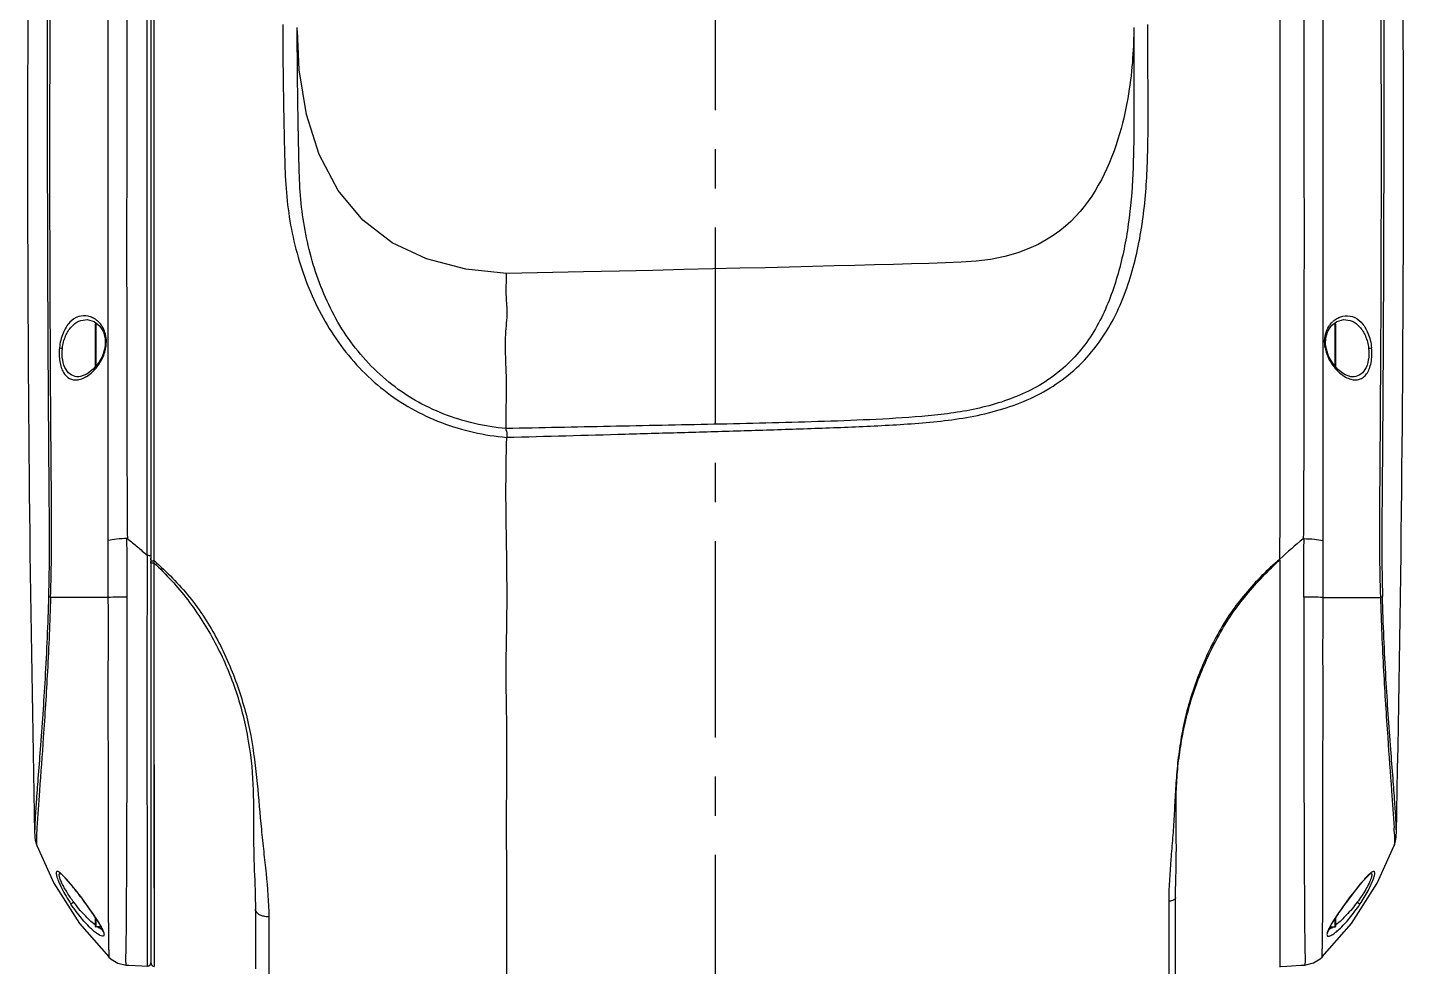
# Model space of a CAD drawing. Header units: millimetres. Extents: x 5828 to 6704, y 123 to 421.
# Drawn here: x 6361.44 to 6374.6, y 256.64 to 265.62 of the extents above; entities that cross this region are included whole.
import ezdxf

# ---------------------------------------------------------------- set-up
doc = ezdxf.new("R2010")
doc.units = ezdxf.units.MM
doc.linetypes.add('CENTER', pattern=[0.6, 0.375, -0.075, 0.075, -0.075])
doc.layers.add('中心线', color=7, linetype='Continuous')
doc.layers.add('外形图', color=7, linetype='Continuous')

msp = doc.modelspace()

# ---------------------------------------------------------------- linework, layer by layer
at = {"layer": '中心线', "linetype": 'CENTER', "ltscale": 5}
msp.add_line((6368.0234, 228.8349), (6368.0234, 277.6395), dxfattribs=at)
at = {"layer": '外形图'}
for p, q in [((6362.588, 260.5765), (6362.5888, 273.3007)), ((6362.6233, 273.2686), (6362.6233, 260.5845)), ((6362.6555, 260.5252), (6362.6555, 273.3031)), ((6364.0234, 265.592), (6364.0234, 265.624)), ((6372.0248, 264.6684), (6372.0247, 264.6491)), ((6366.0241, 263.2699), (6366.0241, 263.2699)), ((6362.015, 262.8299), (6362.0153, 262.8299)), ((6362.0153, 262.8299), (6362.0817, 262.8124)), ((6362.0817, 262.8124), (6362.1362, 262.7683)), ((6373.915, 262.7733), (6373.9666, 262.8132)), ((6373.9666, 262.8132), (6374.0315, 262.8299)), ((6374.0314, 262.8299), (6374.0317, 262.8299)), ((6362.09, 262.784), (6362.09, 262.3762)), ((6362.0967, 262.7906), (6362.0967, 262.3843)), ((6362.1086, 262.7906), (6362.0967, 262.7906)), ((6373.9374, 262.7906), (6373.95, 262.7906)), ((6373.95, 262.3786), (6373.95, 262.7906)), ((6373.9567, 262.3763), (6373.9567, 262.784)), ((6373.8345, 262.5197), (6373.8345, 262.563)), ((6373.8345, 262.5197), (6373.8345, 262.563)), ((6362.1252, 262.4187), (6362.0725, 262.355)), ((6362.6233, 260.5845), (6362.6233, 260.5714)), ((6362.6234, 260.577), (6362.6234, 256.6767)), ((6362.6233, 260.5341), (6362.6233, 260.5501)), ((6362.6233, 260.5017), (6362.6233, 260.5181)), ((6362.6526, 260.5048), (6362.6536, 260.5116)), ((6362.6526, 260.5048), (6362.6554, 256.6434)), ((6362.6536, 260.5116), (6362.6555, 260.5252)), ((6362.2132, 260.1737), (6361.6641, 260.1738)), ((6373.8336, 260.1737), (6374.3827, 260.1737)), ((6373.4234, 256.6365), (6373.4234, 259.848)), ((6361.5118, 257.9337), (6361.512, 257.9194)), ((6361.512, 257.9194), (6361.512, 257.9193)), ((6361.5319, 257.8001), (6361.5319, 257.7999)), ((6374.5147, 257.8001), (6374.5146, 257.8)), ((6374.5348, 257.9195), (6374.5348, 257.92)), ((6374.5348, 257.9193), (6374.5348, 257.9199)), ((6361.7574, 257.5344), (6361.7575, 257.5344)), ((6374.2892, 257.5344), (6374.2893, 257.5344)), ((6372.3579, 257.2696), (6372.3581, 253.5196)), ((6362.0042, 257.2377), (6362.0051, 257.2383)), ((6362.0684, 257.1465), (6362.1037, 257.093)), ((6363.6234, 257.1907), (6363.6234, 257.0139)), ((6373.9712, 257.1382), (6373.9688, 257.1347)), ((6374.0426, 257.2377), (6374.0416, 257.2383)), ((6362.09, 257.1138), (6362.09, 257.0306)), ((6362.0967, 257.1037), (6362.0967, 257.024)), ((6362.1442, 257.024), (6362.0967, 257.024)), ((6362.1037, 257.093), (6362.1311, 257.0482)), ((6362.6234, 257.0929), (6362.6233, 256.6781)), ((6363.752, 257.1176), (6363.7519, 253.5235)), ((6373.8961, 257.0121), (6373.9156, 257.0481)), ((6373.9026, 257.024), (6373.95, 257.024)), ((6373.9156, 257.0481), (6373.9429, 257.0929)), ((6373.95, 257.024), (6373.95, 257.1037)), ((6373.9567, 257.0306), (6373.9567, 257.1138))]:
    msp.add_line(p, q, dxfattribs=at)
for points in [[(6362.588, 260.5765), (6362.5889, 261.7471), (6362.5888, 262.7708), (6362.5889, 263.6505), (6362.5888, 267.8663)], [(6366.0241, 263.2698), (6365.6369, 263.3129), (6365.2599, 263.4105), (6364.9313, 263.5649), (6364.649, 263.7816), (6364.4138, 264.0651), (6364.2323, 264.4084), (6364.1102, 264.7922), (6364.0419, 265.22), (6364.0248, 265.5921)], [(6372.0234, 265.6152), (6372.0233, 265.6), (6372.0232, 265.5891), (6372.0231, 265.5728), (6372.0227, 265.5491), (6372.0221, 265.5189), (6372.0211, 265.4843), (6372.0197, 265.4474), (6372.0179, 265.4094), (6372.0157, 265.3701), (6372.013, 265.3299), (6372.0099, 265.2889), (6372.0062, 265.2472), (6372.0021, 265.2051), (6371.9975, 265.1627), (6371.9923, 265.12), (6371.9866, 265.077), (6371.9803, 265.0335), (6371.9734, 264.9895), (6371.9658, 264.9448), (6371.9575, 264.8995), (6371.9484, 264.8533), (6371.9384, 264.8063), (6371.9274, 264.7583), (6371.9154, 264.7094), (6371.9024, 264.6595), (6371.8879, 264.6082), (6371.8719, 264.5552), (6371.8543, 264.5007), (6371.8349, 264.4452), (6371.8138, 264.3891), (6371.7911, 264.3328), (6371.7667, 264.2769), (6371.7408, 264.2218), (6371.7135, 264.1677), (6371.6846, 264.1148), (6371.6539, 264.0628), (6371.6214, 264.0118), (6371.5869, 263.9617), (6371.5499, 263.9125), (6371.5103, 263.864), (6371.4675, 263.8164), (6371.4211, 263.7696), (6371.3706, 263.7237), (6371.3152, 263.6789), (6371.2539, 263.6349), (6371.1853, 263.5919), (6371.1078, 263.55), (6371.0186, 263.5091), (6370.9134, 263.4698), (6370.7903, 263.4342), (6370.6549, 263.4064), (6370.5158, 263.3883), (6370.3728, 263.3782), (6370.2215, 263.3725), (6370.0633, 263.368), (6369.8979, 263.3633), (6369.7251, 263.3587), (6369.5444, 263.3539), (6369.3555, 263.3489), (6369.1576, 263.3436), (6368.9498, 263.3381), (6368.7313, 263.3325), (6368.5007, 263.3267), (6368.2569, 263.3208), (6367.9977, 263.3147), (6367.7215, 263.3082), (6367.4256, 263.3014), (6367.1066, 263.2941), (6366.761, 263.2864), (6366.0241, 263.2699)], [(6362.1362, 262.7683), (6362.1695, 262.714), (6362.1864, 262.6525), (6362.1878, 262.5886), (6362.1844, 262.563)], [(6373.8623, 262.563), (6373.8588, 262.5907), (6373.8609, 262.6559), (6373.8794, 262.7188), (6373.915, 262.7733)], [(6362.1844, 262.563), (6362.1812, 262.5469), (6362.1598, 262.4818), (6362.1252, 262.4187)], [(6373.9755, 262.3539), (6373.9231, 262.4164), (6373.8875, 262.4807), (6373.8657, 262.5461), (6373.8623, 262.563)], [(6362.0725, 262.355), (6362.0098, 262.3071), (6361.9495, 262.2847), (6361.935, 262.2833)], [(6374.1119, 262.2833), (6374.0995, 262.2844), (6374.0388, 262.306), (6373.9755, 262.3539)], [(6362.6526, 260.5048), (6362.6526, 260.1806), (6362.6524, 259.8697), (6362.6522, 259.5676), (6362.6521, 259.2697), (6362.6521, 258.9729), (6362.6521, 258.6836), (6362.6523, 258.4092), (6362.6524, 258.1485), (6362.6527, 257.8998), (6362.653, 257.672), (6362.6533, 257.4752), (6362.6537, 257.3063), (6362.6543, 257.0206)], [(6361.512, 257.9193), (6361.5124, 257.9052), (6361.514, 257.8809), (6361.518, 257.8508), (6361.5289, 257.8085), (6361.5319, 257.7999)], [(6361.5321, 257.8001), (6361.6949, 257.4401), (6361.942, 257.0533), (6362.2199, 256.7343)], [(6373.8268, 256.7343), (6374.1049, 257.0535), (6374.3519, 257.4402), (6374.5147, 257.8001)], [(6374.5148, 257.7999), (6374.5279, 257.8466), (6374.5324, 257.8771), (6374.5342, 257.9011), (6374.5348, 257.9194)], [(6361.7561, 257.5345), (6361.7553, 257.534), (6361.7672, 257.5253), (6361.7862, 257.508), (6361.814, 257.4788), (6361.8527, 257.434), (6361.9005, 257.375), (6361.9591, 257.2987), (6362.0042, 257.2377)], [(6374.0426, 257.2377), (6374.0874, 257.2984), (6374.1459, 257.3745), (6374.1936, 257.4335), (6374.2321, 257.4781), (6374.261, 257.5085), (6374.2805, 257.5261), (6374.2849, 257.5296)], [(6374.2849, 257.5296), (6374.2919, 257.5342), (6374.2913, 257.5346), (6374.2893, 257.5344)], [(6362.0042, 257.2377), (6362.025, 257.2088), (6362.0684, 257.1465)], [(6373.9429, 257.0929), (6373.9782, 257.1464), (6374.0217, 257.2088), (6374.0426, 257.2377)], [(6362.1311, 257.0482), (6362.1506, 257.0122), (6362.1621, 256.9859), (6362.1644, 256.979)], [(6362.6234, 257.0929), (6362.6233, 256.8246), (6362.6233, 256.678)], [(6362.6543, 257.0206), (6362.6545, 256.8963), (6362.6547, 256.7915), (6362.6549, 256.7142), (6362.6551, 256.6656), (6362.6554, 256.6445), (6362.6554, 256.6434)], [(6363.752, 257.1176), (6363.7519, 256.456), (6363.7519, 255.8244)], [(6373.8805, 256.9701), (6373.8806, 256.9712), (6373.8846, 256.9857), (6373.8961, 257.0121)], [(6362.2196, 256.7341), (6362.2441, 256.7126), (6362.309, 256.6754), (6362.3873, 256.6572)], [(6362.3873, 256.6572), (6362.413, 256.6553), (6362.5362, 256.6483), (6362.5887, 256.646)], [(6362.5887, 256.646), (6362.6049, 256.6495), (6362.6184, 256.6617), (6362.6233, 256.678)], [(6362.6234, 256.6767), (6362.6282, 256.6593), (6362.6414, 256.6471), (6362.6554, 256.6434)], [(6373.4234, 256.6446), (6373.4873, 256.6472), (6373.6226, 256.6546), (6373.6594, 256.6572)], [(6373.6596, 256.6572), (6373.6687, 256.6581), (6373.7414, 256.6769), (6373.8057, 256.715), (6373.8271, 256.7341)]]:
    msp.add_lwpolyline(points, dxfattribs=at)
for centre, radius, start, end in [((6067.2441, 264.3977), 307.359, 358.792221, 1.239895), ((6668.7974, 264.3978), 307.3537, 178.929289, 181.207808), ((6361.9662, 262.6482), 0.2244, 46.52108, 49.23651), ((6374.0807, 262.6482), 0.2244, 130.66934, 133.6287), ((6362.0967, 262.784), 0.00667, 90, 180), ((6373.95, 262.784), 0.00667, 0, 90), ((6363.0409, 275.07), 12.5763, 264.10427, 264.23471), ((6853.4116, 261.9061), 491.1999, 179.92337, 180.138609), ((6373.0059, 275.07), 12.5763, 275.76529, 275.89573), ((6361.7854, 262.6289), 0.4089, 313.18496, 315.19664), ((6361.7754, 262.6387), 0.4229, 315.2017, 318.24921), ((6374.2759, 262.6426), 0.429, 221.87942, 222.67544), ((6374.2702, 262.6373), 0.4212, 222.67241, 224.25141), ((6450.8781, 260.4597), 88.6653, 179.833199, 180.184823), ((6292.6791, 260.4585), 81.1549, 359.798906, 0.183071), ((6366.7679, 260.5301), 4.1446, 179.94433, 180.16487), ((6360.7596, 260.3455), 12.6638, 359.53296, 0.45066), ((6362.6616, 221.3229), 38.8534, 90.38922, 90.6613), ((6373.3852, 221.3263), 38.85, 89.33868, 89.61079), ((6366.1006, 257.7227), 4.5741, 176.89922, 177.67406), ((6369.8077, 257.7144), 4.7127, 2.36055, 3.12113), ((6373.8783, 257.9324), 0.6566, 358.90863, 0.11192), ((6358.8592, 254.9485), 3.891, 34.85762, 36.0491), ((6359.5405, 255.4242), 3.0601, 34.09223, 34.84052), ((6359.8197, 255.6138), 2.7225, 33.95783, 34.08119), ((6360.0742, 255.7847), 2.416, 33.40728, 33.96623), ((6375.7154, 255.9534), 2.1085, 145.92993, 146.56934), ((6376.368, 255.5089), 2.8982, 144.97106, 145.79369), ((6362.0967, 257.0306), 0.00667, 180, 270), ((6362.3678, 257.377), 0.4357, 234.28354, 236.60365), ((6361.1477, 256.4698), 1.1424, 30.63473, 31.12836), ((6361.2611, 256.537), 1.0106, 30.0828, 30.6357), ((6374.8049, 256.5262), 1.0327, 149.3941, 149.93686), ((6374.9168, 256.4601), 1.1627, 148.99431, 149.39663), ((6373.6782, 257.378), 0.437, 303.44576, 305.71576), ((6373.95, 257.0306), 0.00667, 270, 0), ((6362.5588, 257.5429), 0.7387, 227.45689, 228.07799), ((6362.5306, 257.5115), 0.6965, 228.07938, 228.55014), ((6362.2322, 257.1516), 0.1726, 243.1347, 244.4273), ((6373.814, 257.1526), 0.1736, 295.57336, 296.98431), ((6373.5125, 257.5156), 0.7019, 311.45436, 312.09815), ((6373.4835, 257.5478), 0.7452, 312.09635, 312.56529)]:
    msp.add_arc(centre, radius, start, end, dxfattribs=at)
for points, knots in [([(6362.2154, 273.2227), (6362.215, 273.2223), (6362.2156, 273.22), (6362.2149, 273.2158), (6362.2151, 273.2083), (6362.2148, 273.1981), (6362.2147, 273.185), (6362.2144, 273.1617), (6362.2142, 273.1256), (6362.2139, 273.0737), (6362.2137, 273.0106), (6362.2136, 272.9366), (6362.2134, 272.852), (6362.2132, 272.7569), (6362.2126, 272.6105), (6362.2119, 272.4043), (6362.2116, 272.1312), (6362.2114, 271.8266), (6362.2112, 271.4946), (6362.2109, 271.1394), (6362.211, 270.7665), (6362.2114, 270.3825), (6362.2119, 269.9937), (6362.2111, 269.6037), (6362.2098, 269.2138), (6362.2107, 268.8238), (6362.2125, 268.4336), (6362.2126, 267.913), (6362.212, 267.2619), (6362.2114, 266.4802), (6362.212, 265.698), (6362.2127, 264.9152), (6362.2122, 263.8701), (6362.2121, 263.086), (6362.2122, 262.5631)], [0, 0, 0, 0, 0.000147, 0.0005658, 0.0012561, 0.0022173, 0.0034491, 0.0049507, 0.0087584, 0.0136284, 0.0195483, 0.0264999, 0.0344544, 0.0433818, 0.0532505, 0.075669, 0.1014079, 0.1301149, 0.1613964, 0.1948446, 0.2300705, 0.266344, 0.3029225, 0.3394999, 0.3760785, 0.4126683, 0.449267, 0.4858905, 0.5591757, 0.6325099, 0.7058902, 0.7793224, 0.8528165, 1, 1, 1, 1]), ([(6362.4017, 260.7334), (6362.3988, 261.0359), (6362.3975, 261.6406), (6362.3972, 262.3964), (6362.3951, 263.0006), (6362.3948, 263.6043), (6362.3953, 264.3585), (6362.3962, 265.263), (6362.3962, 266.1667), (6362.3971, 267.0698), (6362.3992, 267.9721), (6362.3987, 268.8737), (6362.3991, 269.6246), (6362.4007, 270.2249), (6362.4031, 270.6708), (6362.4043, 271.1048), (6362.4032, 271.5169), (6362.402, 271.8989), (6362.4003, 272.2443), (6362.3986, 272.5066), (6362.3974, 272.6938), (6362.3964, 272.8157), (6362.3953, 272.9246), (6362.394, 273.0199), (6362.3927, 273.1013), (6362.3917, 273.1603), (6362.3908, 273.2002), (6362.3903, 273.2246), (6362.3897, 273.2453), (6362.3893, 273.2623), (6362.3886, 273.2752), (6362.3885, 273.2853), (6362.3874, 273.2896), (6362.3878, 273.2935), (6362.3871, 273.2935)], [0, 0, 0, 0, 0.0722533, 0.1444416, 0.1805137, 0.2165705, 0.2886395, 0.3606494, 0.4326012, 0.5044964, 0.5763354, 0.6481244, 0.7198346, 0.755694, 0.7914954, 0.8263389, 0.8593404, 0.8899259, 0.9175878, 0.9418498, 0.9525696, 0.96229, 0.9709701, 0.9785737, 0.9850672, 0.9904188, 0.9926586, 0.9946042, 0.9962528, 0.9976016, 0.9986497, 0.9993978, 0.9998468, 1, 1, 1, 1]), ([(6373.6596, 273.2935), (6373.659, 273.2935), (6373.6594, 273.2896), (6373.6582, 273.2853), (6373.6582, 273.2752), (6373.6575, 273.2623), (6373.657, 273.2453), (6373.6565, 273.2246), (6373.6559, 273.2002), (6373.6551, 273.1603), (6373.654, 273.1013), (6373.6527, 273.0199), (6373.6515, 272.9245), (6373.6503, 272.8157), (6373.6494, 272.6938), (6373.6481, 272.5066), (6373.6464, 272.2443), (6373.6447, 271.8989), (6373.6436, 271.5169), (6373.6429, 271.105), (6373.6425, 270.7463), (6373.6449, 270.4506), (6373.6457, 270.1508), (6373.6456, 269.7754), (6373.6488, 269.325), (6373.6487, 268.8744), (6373.6473, 268.4236), (6373.648, 267.8223), (6373.6496, 267.0701), (6373.6505, 266.1671), (6373.6506, 265.2633), (6373.6512, 264.3587), (6373.6524, 263.4535), (6373.65, 262.5474), (6373.6492, 261.6407), (6373.6478, 261.0359), (6373.6451, 260.7334)], [0, 0, 0, 0, 0.0001533, 0.0006025, 0.0013508, 0.0023993, 0.0037484, 0.0053968, 0.007342, 0.0095815, 0.0149329, 0.0214269, 0.0290311, 0.0377115, 0.0474312, 0.0581504, 0.0824114, 0.1100763, 0.1406582, 0.1736422, 0.2084773, 0.2263273, 0.2442524, 0.2801058, 0.3159694, 0.3518427, 0.3877293, 0.4236309, 0.4954744, 0.5673736, 0.6393295, 0.7113436, 0.7834168, 0.8555504, 0.9277424, 1, 1, 1, 1]), ([(6373.8345, 262.563), (6373.8347, 263.086), (6373.8344, 263.8701), (6373.8341, 264.915), (6373.8347, 265.6978), (6373.8353, 266.48), (6373.8348, 267.2616), (6373.8337, 268.0428), (6373.8361, 268.8232), (6373.8363, 269.6034), (6373.8355, 270.2523), (6373.8358, 270.7663), (6373.8357, 271.1391), (6373.8355, 271.4943), (6373.8353, 271.8265), (6373.8352, 272.1312), (6373.8349, 272.4043), (6373.8341, 272.6105), (6373.8336, 272.757), (6373.8333, 272.852), (6373.8332, 272.9367), (6373.833, 273.0107), (6373.8328, 273.0737), (6373.8326, 273.1256), (6373.8323, 273.1617), (6373.8321, 273.185), (6373.832, 273.1981), (6373.8316, 273.2083), (6373.8319, 273.2158), (6373.8311, 273.22), (6373.8317, 273.2223), (6373.8313, 273.2227)], [0, 0, 0, 0, 0.1471768, 0.2206658, 0.2940943, 0.3674708, 0.4408013, 0.5140817, 0.5873042, 0.6604515, 0.7336525, 0.7699215, 0.805106, 0.8385894, 0.8698796, 0.8985896, 0.9243377, 0.9467572, 0.9566244, 0.9655502, 0.9735034, 0.9804538, 0.9863728, 0.9912423, 0.9950497, 0.9965511, 0.9977828, 0.9987439, 0.9994342, 0.999853, 1, 1, 1, 1]), ([(6361.6641, 260.1738), (6361.6735, 260.4649), (6361.6758, 260.9001), (6361.6695, 261.4787), (6361.6651, 262.0534), (6361.6617, 262.7715), (6361.6574, 263.9191), (6361.6582, 265.0653), (6361.6614, 266.2101), (6361.6647, 267.0669), (6361.6687, 267.9226), (6361.6737, 268.6348), (6361.6778, 269.2039), (6361.6814, 269.6303), (6361.6856, 270.0563), (6361.6912, 270.4772), (6361.6916, 270.8827), (6361.6825, 271.2595), (6361.6682, 271.5954), (6361.652, 271.8456), (6361.6379, 272.0185), (6361.6279, 272.1257), (6361.6181, 272.2165), (6361.61, 272.2817), (6361.6038, 272.3251), (6361.5996, 272.3511), (6361.5958, 272.3727), (6361.5923, 272.3895), (6361.5891, 272.4025), (6361.5864, 272.4095), (6361.5838, 272.4157), (6361.5812, 272.4141), (6361.5808, 272.4133)], [0, 0, 0, 0, 0.0713457, 0.1065305, 0.1417058, 0.212107, 0.2823977, 0.4227533, 0.4928067, 0.5627492, 0.6325957, 0.70236, 0.7371761, 0.7719746, 0.8067846, 0.8415071, 0.8750576, 0.9060873, 0.9337978, 0.9574003, 0.9674674, 0.9762804, 0.9837613, 0.9898492, 0.9923598, 0.9945093, 0.9962943, 0.9977128, 0.9987638, 0.9994495, 0.9997885, 1, 1, 1, 1]), ([(6374.4659, 272.4133), (6374.4655, 272.4141), (6374.4629, 272.4157), (6374.4603, 272.4095), (6374.4577, 272.4025), (6374.4545, 272.3895), (6374.451, 272.3727), (6374.4471, 272.3511), (6374.443, 272.3251), (6374.4367, 272.2817), (6374.4286, 272.2165), (6374.4189, 272.1256), (6374.4089, 272.0184), (6374.3947, 271.8455), (6374.3786, 271.5954), (6374.3641, 271.2596), (6374.3555, 270.8831), (6374.3552, 270.4777), (6374.3613, 270.057), (6374.3653, 269.631), (6374.3687, 269.2047), (6374.3731, 268.6354), (6374.3781, 267.9231), (6374.382, 267.0674), (6374.3854, 266.2105), (6374.3886, 265.0656), (6374.389, 263.9193), (6374.3855, 262.7718), (6374.3808, 262.0536), (6374.3775, 261.4786), (6374.3734, 261.0461), (6374.3719, 260.6111), (6374.378, 260.32), (6374.3827, 260.1738)], [0, 0, 0, 0, 0.0002113, 0.0005504, 0.0012363, 0.0022875, 0.003706, 0.005491, 0.0076404, 0.0101508, 0.0162391, 0.0237216, 0.0325364, 0.0426056, 0.0662089, 0.0939069, 0.1249215, 0.1584344, 0.1931645, 0.2279673, 0.2627558, 0.2975908, 0.3673676, 0.4372107, 0.5071618, 0.57722, 0.7175878, 0.7878876, 0.8582533, 0.893476, 0.9286976, 0.9641826, 1, 1, 1, 1]), ([(6361.5442, 272.2591), (6361.5444, 272.2644), (6361.5447, 272.2735), (6361.5457, 272.2839), (6361.5469, 272.2898), (6361.5478, 272.2925), (6361.5488, 272.2943), (6361.5514, 272.2949), (6361.5541, 272.2899), (6361.557, 272.2828), (6361.5607, 272.27), (6361.5667, 272.2444), (6361.5749, 272.2004), (6361.5853, 272.1341), (6361.5965, 272.0497), (6361.6082, 271.9479), (6361.6199, 271.8295), (6361.636, 271.641), (6361.6533, 271.3709), (6361.6667, 271.0112), (6361.672, 270.613), (6361.6665, 270.192), (6361.6607, 269.7611), (6361.6561, 269.3287), (6361.6503, 268.7516), (6361.6436, 268.0295), (6361.6381, 267.1622), (6361.6343, 266.294), (6361.6323, 265.4248), (6361.6322, 264.5546), (6361.6337, 263.6835), (6361.6371, 262.8112), (6361.6409, 262.0837), (6361.6452, 261.5012), (6361.6488, 261.0634), (6361.6532, 260.6232), (6361.6482, 260.3288), (6361.6444, 260.1809)], [0, 0, 0, 0, 0.001316, 0.0022469, 0.00257, 0.0028021, 0.0029525, 0.0030553, 0.0033912, 0.0040775, 0.005139, 0.0065801, 0.0106031, 0.0161386, 0.0231571, 0.0316063, 0.041418, 0.0525161, 0.0782737, 0.1081978, 0.1413218, 0.1765099, 0.2120818, 0.2476308, 0.2832079, 0.3544835, 0.4258051, 0.4972058, 0.5686944, 0.6402537, 0.7118976, 0.7836319, 0.8554697, 0.8914049, 0.9273576, 0.963489, 1, 1, 1, 1]), ([(6374.5025, 272.2591), (6374.5024, 272.2644), (6374.502, 272.2735), (6374.501, 272.2839), (6374.4998, 272.2898), (6374.4989, 272.2925), (6374.4979, 272.2943), (6374.4953, 272.2949), (6374.4927, 272.2899), (6374.4897, 272.2828), (6374.4861, 272.27), (6374.48, 272.2444), (6374.4718, 272.2004), (6374.4615, 272.1341), (6374.4503, 272.0497), (6374.4386, 271.9479), (6374.4268, 271.8295), (6374.4108, 271.641), (6374.3935, 271.3708), (6374.38, 271.0111), (6374.3748, 270.6129), (6374.3803, 270.1919), (6374.386, 269.761), (6374.3906, 269.3286), (6374.3964, 268.7515), (6374.4031, 268.0294), (6374.4086, 267.1621), (6374.4124, 266.2939), (6374.4145, 265.4247), (6374.4146, 264.5546), (6374.413, 263.6835), (6374.4097, 262.8112), (6374.4058, 262.0837), (6374.4015, 261.5012), (6374.398, 261.0634), (6374.3935, 260.6232), (6374.3985, 260.3288), (6374.4024, 260.1809)], [0, 0, 0, 0, 0.0013157, 0.0022462, 0.0025692, 0.0028011, 0.0029513, 0.0030541, 0.0033903, 0.0040769, 0.0051387, 0.0065802, 0.0106038, 0.01614, 0.023159, 0.0316088, 0.041421, 0.0525197, 0.0782779, 0.1082023, 0.1413317, 0.176518, 0.212089, 0.2476374, 0.2832142, 0.354489, 0.42581, 0.4972099, 0.5686978, 0.6402566, 0.7118994, 0.7836329, 0.8554698, 0.8914062, 0.9273578, 0.9634886, 1, 1, 1, 1]), ([(6373.422, 260.5397), (6373.4225, 261.2658), (6373.4241, 264.1619), (6373.4233, 267.058), (6373.4233, 269.228)], [0, 0, 0, 0, 0.2507184, 1, 1, 1, 1]), ([(6363.8853, 265.6515), (6363.8853, 265.5471), (6363.8858, 265.3381), (6363.8894, 265.0247), (6363.8949, 264.7112), (6363.9015, 264.3977), (6363.9118, 264.0842), (6363.9482, 263.7721), (6364.0161, 263.4651), (6364.1144, 263.1661), (6364.2452, 262.8791), (6364.4659, 262.5207), (6364.7591, 262.2091), (6365.1109, 261.9731), (6365.4007, 261.8383), (6365.7073, 261.7463), (6365.9185, 261.7129), (6366.0247, 261.704)], [0, 0, 0, 0, 0.0621237, 0.1242622, 0.1864135, 0.2485821, 0.3107638, 0.3729357, 0.4351409, 0.4974312, 0.5597838, 0.6222471, 0.7472738, 0.8102144, 0.8733107, 0.9366225, 1, 1, 1, 1]), ([(6366.0219, 261.7884), (6365.8185, 261.8067), (6365.5147, 261.8759), (6365.1455, 262.0524), (6364.8114, 262.2837), (6364.5371, 262.5885), (6364.3356, 262.9368), (6364.2184, 263.2136), (6364.1329, 263.5007), (6364.0746, 263.7941), (6364.0459, 264.0917), (6364.0383, 264.3908), (6364.0325, 264.6904), (6364.026, 265.0909), (6364.0235, 265.3915), (6364.0234, 265.592)], [0, 0, 0, 0, 0.1270423, 0.190428, 0.2535976, 0.3787684, 0.44114, 0.5032826, 0.5652552, 0.6271241, 0.6889489, 0.750943, 0.8130933, 0.8753227, 1, 1, 1, 1]), ([(6366.0247, 261.7047), (6366.4035, 261.7147), (6366.9717, 261.7304), (6367.7293, 261.7518), (6368.2977, 261.7685), (6368.8662, 261.7863), (6369.3398, 261.8036), (6369.7184, 261.8225), (6370.0021, 261.8415), (6370.2851, 261.8695), (6370.5655, 261.9176), (6370.8395, 261.9932), (6371.1024, 262.1009), (6371.3449, 262.2484), (6371.5568, 262.4361), (6371.732, 262.657), (6371.9146, 262.9831), (6372.0304, 263.3401), (6372.1009, 263.7049), (6372.1461, 264.0739), (6372.1634, 264.5382), (6372.1591, 265.0948), (6372.1592, 265.4659), (6372.1593, 265.6514)], [0, 0, 0, 0, 0.1259549, 0.1889595, 0.2519725, 0.3149898, 0.378009, 0.4095178, 0.4410246, 0.4725281, 0.5040104, 0.5354575, 0.5668513, 0.5981582, 0.6293504, 0.6604333, 0.6914304, 0.753186, 0.7840675, 0.8149369, 0.8766425, 0.9383371, 1, 1, 1, 1]), ([(6372.0245, 264.6491), (6372.0236, 264.4874), (6372.0177, 264.1643), (6371.9721, 263.6823), (6371.8862, 263.2879), (6371.7798, 262.9843), (6371.6762, 262.7654), (6371.5425, 262.5617), (6371.3765, 262.3809), (6371.1806, 262.2305), (6370.9616, 262.1145), (6370.7287, 262.0286), (6370.4878, 261.9677), (6370.2425, 261.9277), (6369.9128, 261.8948), (6369.4993, 261.8714), (6368.837, 261.8477), (6368.009, 261.8286), (6367.0154, 261.8085), (6366.353, 261.7949), (6366.0219, 261.788)], [0, 0, 0, 0, 0.0615733, 0.1229283, 0.1840842, 0.2146461, 0.2452501, 0.2760425, 0.3070353, 0.338237, 0.3695864, 0.4010299, 0.4325148, 0.4640242, 0.4955516, 0.5586104, 0.6216764, 0.7478088, 0.8739281, 1, 1, 1, 1]), ([(6366.0219, 261.788), (6366.0225, 261.8865), (6366.0225, 262.034), (6366.0248, 262.2285), (6366.0217, 262.3689), (6366.0153, 262.5014), (6366.0136, 262.6257), (6366.0207, 262.7412), (6366.0312, 262.8471), (6366.0312, 262.9436), (6366.0245, 263.0282), (6366.0206, 263.1003), (6366.0219, 263.1592), (6366.0245, 263.1999), (6366.0249, 263.226), (6366.0247, 263.241), (6366.0243, 263.2528), (6366.0244, 263.2615), (6366.0239, 263.2667), (6366.0244, 263.2693), (6366.0241, 263.2699)], [0, 0, 0, 0, 0.1992055, 0.2984719, 0.3935897, 0.4831728, 0.5669147, 0.6449663, 0.7170253, 0.7821662, 0.8398208, 0.8886954, 0.928274, 0.9589172, 0.9710902, 0.9811931, 0.9892012, 0.9950672, 0.9986999, 1, 1, 1, 1]), ([(6362.0233, 262.8633), (6361.9938, 262.8694), (6361.9271, 262.8661), (6361.8379, 262.8049), (6361.7747, 262.697), (6361.7538, 262.6086), (6361.7491, 262.5602)], [0, 0, 0, 0, 0.1976344, 0.413925, 0.681003, 1, 1, 1, 1]), ([(6361.7775, 262.5573), (6361.7821, 262.5974), (6361.8005, 262.6716), (6361.8557, 262.7629), (6361.9309, 262.819), (6361.9882, 262.8304), (6362.015, 262.8299)], [0, 0, 0, 0, 0.3066342, 0.5719841, 0.7957416, 1, 1, 1, 1]), ([(6362.1128, 262.8181), (6362.1091, 262.8213), (6362.0946, 262.833), (6362.0785, 262.8429), (6362.0659, 262.8488)], [0, 0, 0, 0, 0.2588747, 1, 1, 1, 1]), ([(6362.1929, 262.5616), (6362.1968, 262.5867), (6362.2008, 262.6363), (6362.1847, 262.7252), (6362.15, 262.7832), (6362.1206, 262.811)], [0, 0, 0, 0, 0.2832947, 0.5491114, 1, 1, 1, 1]), ([(6373.8539, 262.5616), (6373.8455, 262.6096), (6373.8485, 262.7027), (6373.8966, 262.7828), (6373.9258, 262.8106)], [0, 0, 0, 0, 0.5470023, 1, 1, 1, 1]), ([(6373.9344, 262.8184), (6373.9383, 262.8217), (6373.9537, 262.8341), (6373.9709, 262.8443), (6373.9843, 262.8504)], [0, 0, 0, 0, 0.2593632, 1, 1, 1, 1]), ([(6374.0239, 262.8634), (6374.0534, 262.8695), (6374.12, 262.8661), (6374.209, 262.8047), (6374.2723, 262.6969), (6374.2927, 262.6086), (6374.2977, 262.5602)], [0, 0, 0, 0, 0.1976241, 0.4139309, 0.6810284, 1, 1, 1, 1]), ([(6374.0317, 262.8299), (6374.0586, 262.8304), (6374.1159, 262.819), (6374.1911, 262.7629), (6374.2463, 262.6716), (6374.2647, 262.5974), (6374.2692, 262.5573)], [0, 0, 0, 0, 0.2042583, 0.4280161, 0.6933661, 1, 1, 1, 1]), ([(6361.7491, 262.5602), (6361.7449, 262.5164), (6361.7451, 262.452), (6361.7639, 262.3733), (6361.7893, 262.3144), (6361.8389, 262.26), (6361.8945, 262.2515), (6361.9191, 262.2542)], [0, 0, 0, 0, 0.3312864, 0.4779087, 0.6061532, 0.8135577, 1, 1, 1, 1]), ([(6361.9333, 262.2833), (6361.9103, 262.2829), (6361.8603, 262.2937), (6361.8027, 262.3552), (6361.774, 262.4484), (6361.7732, 262.5195), (6361.7775, 262.5573)], [0, 0, 0, 0, 0.1942988, 0.4075917, 0.6782848, 1, 1, 1, 1]), ([(6362.091, 262.3571), (6362.1153, 262.3844), (6362.1599, 262.4481), (6362.1854, 262.522), (6362.1929, 262.5616)], [0, 0, 0, 0, 0.4757908, 1, 1, 1, 1]), ([(6362.1844, 262.563), (6362.1844, 262.5632), (6362.1856, 262.5626), (6362.1868, 262.5628), (6362.1896, 262.5621), (6362.1916, 262.5618), (6362.1928, 262.5616)], [0, 0, 0, 0, 0.0660755, 0.2626713, 0.5783809, 1, 1, 1, 1]), ([(6373.8623, 262.563), (6373.8623, 262.5632), (6373.8612, 262.5626), (6373.8599, 262.5628), (6373.8571, 262.5621), (6373.8551, 262.5618), (6373.8539, 262.5616)], [0, 0, 0, 0, 0.0660553, 0.2626448, 0.578362, 1, 1, 1, 1]), ([(6373.8539, 262.5616), (6373.8617, 262.5219), (6373.8869, 262.4475), (6373.932, 262.3836), (6373.9565, 262.3563)], [0, 0, 0, 0, 0.5243483, 1, 1, 1, 1]), ([(6374.1001, 262.2594), (6374.1267, 262.2522), (6374.1711, 262.2503), (6374.2219, 262.2774), (6374.2541, 262.3122), (6374.2787, 262.3604), (6374.3013, 262.4436), (6374.3024, 262.5129), (6374.2977, 262.5602)], [0, 0, 0, 0, 0.1934571, 0.2899796, 0.396896, 0.5213638, 0.666147, 1, 1, 1, 1]), ([(6374.2692, 262.5573), (6374.2735, 262.5195), (6374.2727, 262.4484), (6374.2441, 262.3552), (6374.1865, 262.2937), (6374.1365, 262.2829), (6374.1135, 262.2833)], [0, 0, 0, 0, 0.3217156, 0.5924084, 0.8057014, 1, 1, 1, 1]), ([(6373.8336, 260.7178), (6373.8349, 260.8681), (6373.8355, 261.0935), (6373.8348, 261.3939), (6373.8355, 261.8443), (6373.8345, 262.2195), (6373.8345, 262.5197)], [0, 0, 0, 0, 0.2502089, 0.3752592, 0.5002286, 1, 1, 1, 1]), ([(6361.9191, 262.2542), (6361.925, 262.2548), (6361.9496, 262.2588), (6361.9731, 262.2679), (6361.99, 262.2766)], [0, 0, 0, 0, 0.236289, 1, 1, 1, 1]), ([(6361.99, 262.2766), (6361.9965, 262.2799), (6362.0234, 262.2951), (6362.048, 262.3145), (6362.0652, 262.3307)], [0, 0, 0, 0, 0.2347055, 1, 1, 1, 1]), ([(6373.9685, 262.3434), (6373.9787, 262.3329), (6374.0171, 262.2975), (6374.0637, 262.2694), (6374.1001, 262.2594)], [0, 0, 0, 0, 0.2792541, 1, 1, 1, 1]), ([(6366.0221, 261.7883), (6366.0194, 261.7858), (6366.0149, 261.7772), (6366.021, 261.7697), (6366.0243, 261.7668)], [0, 0, 0, 0, 0.4586506, 1, 1, 1, 1]), ([(6366.0243, 261.7668), (6366.0252, 261.7621), (6366.0281, 261.7413), (6366.0271, 261.72), (6366.0247, 261.704)], [0, 0, 0, 0, 0.2249611, 1, 1, 1, 1]), ([(6366.0247, 261.704), (6366.0193, 261.5268), (6366.0144, 261.2608), (6366.0185, 260.9062), (6366.0226, 260.6402), (6366.0262, 260.3738), (6366.0275, 260.1062), (6366.0235, 259.8371), (6366.0174, 259.5671), (6366.0187, 259.2981), (6366.0235, 259.0324), (6366.0254, 258.7714), (6366.0239, 258.4355), (6366.0216, 258.0303), (6366.0248, 257.4044), (6366.0234, 256.6201), (6366.0231, 255.284), (6366.0233, 254.2535), (6366.0232, 253.5451)], [0, 0, 0, 0, 0.0651826, 0.0977867, 0.1303943, 0.162988, 0.1957419, 0.2287886, 0.2619697, 0.295018, 0.3276728, 0.3597064, 0.3909843, 0.4511604, 0.5087033, 0.6211341, 0.7395001, 1, 1, 1, 1]), ([(6362.3947, 260.7361), (6362.3615, 260.7352), (6362.3007, 260.7315), (6362.2402, 260.7234), (6362.213, 260.7178)], [0, 0, 0, 0, 0.5451466, 1, 1, 1, 1]), ([(6362.3976, 260.1754), (6362.3975, 260.2223), (6362.3969, 260.4092), (6362.3955, 260.5961), (6362.3947, 260.7361)], [0, 0, 0, 0, 0.2509922, 1, 1, 1, 1]), ([(6362.4017, 260.7334), (6362.4332, 260.708), (6362.496, 260.657), (6362.557, 260.6037), (6362.5873, 260.5769)], [0, 0, 0, 0, 0.5001398, 1, 1, 1, 1]), ([(6373.6491, 260.1754), (6373.6492, 260.2692), (6373.6505, 260.4561), (6373.6512, 260.643), (6373.652, 260.7361)], [0, 0, 0, 0, 0.501545, 1, 1, 1, 1]), ([(6373.652, 260.7361), (6373.6852, 260.7351), (6373.7461, 260.7315), (6373.8066, 260.7235), (6373.8337, 260.7178)], [0, 0, 0, 0, 0.5451486, 1, 1, 1, 1]), ([(6362.5873, 260.5769), (6362.5867, 260.3311), (6362.5861, 259.8444), (6362.586, 259.2423), (6362.5861, 258.7757), (6362.5862, 258.4461), (6362.5864, 258.1357), (6362.5866, 257.8478), (6362.5869, 257.5857), (6362.5872, 257.3517), (6362.5875, 257.1755), (6362.5877, 257.0503), (6362.5878, 256.9688), (6362.5879, 256.8959), (6362.588, 256.8318), (6362.588, 256.7769), (6362.5881, 256.7313), (6362.5881, 256.6994), (6362.5882, 256.679), (6362.5882, 256.6674), (6362.5885, 256.6586), (6362.5882, 256.6519), (6362.589, 256.6485), (6362.5883, 256.6463), (6362.5887, 256.6461)], [0, 0, 0, 0, 0.1875825, 0.3714622, 0.4595087, 0.5436961, 0.6229789, 0.6964579, 0.7633719, 0.8230695, 0.874987, 0.8978693, 0.91862, 0.9371837, 0.9535058, 0.9675247, 0.979146, 0.9882649, 0.9918533, 0.994784, 0.99706, 0.9986853, 0.9996638, 1, 1, 1, 1]), ([(6362.5873, 260.5765), (6362.5908, 260.5755), (6362.5996, 260.5766), (6362.611, 260.5749), (6362.619, 260.574), (6362.6217, 260.5727)], [0, 0, 0, 0, 0.3189426, 0.7376408, 1, 1, 1, 1]), ([(6362.6217, 260.5727), (6362.6221, 260.5725), (6362.6227, 260.5721), (6362.6232, 260.5716), (6362.6233, 260.5713)], [0, 0, 0, 0, 0.6213959, 1, 1, 1, 1]), ([(6362.6234, 260.519), (6362.6234, 260.5207), (6362.6306, 260.5231), (6362.6351, 260.5238), (6362.639, 260.5243)], [0, 0, 0, 0, 0.3057947, 1, 1, 1, 1]), ([(6362.6234, 260.5017), (6362.6234, 260.5021), (6362.6251, 260.5027), (6362.6292, 260.5036), (6362.634, 260.504), (6362.6374, 260.5043)], [0, 0, 0, 0, 0.0829824, 0.2807011, 1, 1, 1, 1]), ([(6362.6374, 260.5043), (6362.6386, 260.5043), (6362.6437, 260.5046), (6362.6487, 260.5048), (6362.6526, 260.5048)], [0, 0, 0, 0, 0.2311699, 1, 1, 1, 1]), ([(6362.639, 260.5243), (6362.6402, 260.5244), (6362.6457, 260.525), (6362.6513, 260.5252), (6362.6555, 260.5252)], [0, 0, 0, 0, 0.2343025, 1, 1, 1, 1]), ([(6362.6526, 260.5048), (6362.7695, 260.3952), (6362.988, 260.157), (6363.2472, 259.747), (6363.4407, 259.3041), (6363.5582, 258.8455), (6363.6086, 258.3949), (6363.6012, 257.9689), (6363.6104, 257.5704), (6363.6234, 257.3137), (6363.6234, 257.1892)], [0, 0, 0, 0, 0.1344365, 0.2697152, 0.4052882, 0.5382968, 0.6654732, 0.7844892, 0.8954818, 1, 1, 1, 1]), ([(6362.6555, 260.5252), (6362.7758, 260.417), (6362.9484, 260.2438), (6363.1396, 259.9807), (6363.2636, 259.769), (6363.3685, 259.547), (6363.4574, 259.319), (6363.5285, 259.0871), (6363.5966, 258.7796), (6363.6426, 258.4013), (6363.6719, 258.0304), (6363.7018, 257.7435), (6363.7328, 257.465), (6363.7508, 257.2563), (6363.752, 257.1176)], [0, 0, 0, 0, 0.1315186, 0.1975976, 0.2639964, 0.3305966, 0.3970259, 0.4628062, 0.5275696, 0.652769, 0.772141, 0.8301029, 0.8872402, 1, 1, 1, 1]), ([(6373.4209, 260.5398), (6373.3906, 260.5154), (6373.3319, 260.4643), (6373.222, 260.3541), (6373.0893, 260.2113), (6372.9462, 260.0252), (6372.8232, 259.8243), (6372.7185, 259.6129), (6372.6273, 259.3958), (6372.5525, 259.1744), (6372.4973, 258.9505), (6372.4587, 258.7276), (6372.4337, 258.5078), (6372.4194, 258.2921), (6372.4101, 258.081), (6372.3956, 257.8741), (6372.3726, 257.6046), (6372.3582, 257.4033), (6372.3579, 257.2696)], [0, 0, 0, 0, 0.0327803, 0.0655497, 0.1311414, 0.1969365, 0.2630743, 0.3294119, 0.3956358, 0.4613661, 0.5262042, 0.5897946, 0.6519347, 0.7126168, 0.7719344, 0.8300945, 0.8873412, 1, 1, 1, 1]), ([(6372.4233, 257.3034), (6372.4233, 257.366), (6372.4264, 257.4917), (6372.431, 257.6823), (6372.4309, 257.8779), (6372.4271, 258.08), (6372.4281, 258.2889), (6372.4388, 258.5037), (6372.4661, 258.7227), (6372.5065, 258.9446), (6372.5629, 259.1676), (6372.6383, 259.3882), (6372.7305, 259.6042), (6372.836, 259.8146), (6372.9589, 260.015), (6373.1476, 260.2631), (6373.3107, 260.4307), (6373.4238, 260.5369)], [0, 0, 0, 0, 0.0534106, 0.1073453, 0.1628231, 0.2204207, 0.2799972, 0.3411926, 0.4039706, 0.4682479, 0.5337708, 0.6001914, 0.6671201, 0.7341709, 0.8010223, 0.8675457, 1, 1, 1, 1]), ([(6361.6444, 260.1809), (6361.6376, 259.9193), (6361.6161, 259.4317), (6361.5756, 258.8525), (6361.545, 258.4589), (6361.5277, 258.234), (6361.5164, 258.0646), (6361.5119, 257.9706), (6361.5118, 257.9337)], [0, 0, 0, 0, 0.3486788, 0.6502202, 0.7736784, 0.8747023, 0.9507864, 1, 1, 1, 1]), ([(6361.6641, 260.1737), (6361.6572, 259.9382), (6361.6379, 259.4914), (6361.5984, 258.8743), (6361.561, 258.3755), (6361.5396, 258.0875), (6361.5332, 257.9702)], [0, 0, 0, 0, 0.3202339, 0.6076315, 0.8403179, 1, 1, 1, 1]), ([(6361.6641, 260.1737), (6361.6618, 260.1743), (6361.6551, 260.1761), (6361.6481, 260.1781), (6361.6444, 260.1809)], [0, 0, 0, 0, 0.3331325, 1, 1, 1, 1]), ([(6362.2131, 260.1737), (6362.214, 259.9509), (6362.2131, 259.5136), (6362.213, 258.9747), (6362.2138, 258.5624), (6362.2139, 258.2742), (6362.2136, 258.0042), (6362.2136, 257.7551), (6362.2138, 257.5289), (6362.2146, 257.3278), (6362.2157, 257.1538), (6362.217, 257.0267), (6362.2177, 256.9399), (6362.2182, 256.8864), (6362.2189, 256.8406), (6362.2198, 256.8031), (6362.2204, 256.7732), (6362.2211, 256.7535), (6362.2205, 256.7398), (6362.2206, 256.7363), (6362.2201, 256.7342), (6362.2199, 256.7343)], [0, 0, 0, 0, 0.1943812, 0.3814082, 0.4699758, 0.5540434, 0.6327729, 0.7054337, 0.7713803, 0.8300552, 0.8808036, 0.923115, 0.9409414, 0.9565226, 0.9698371, 0.9808256, 0.9893993, 0.9954545, 0.9989684, 0.9997826, 1, 1, 1, 1]), ([(6362.3873, 256.6572), (6362.3869, 256.6573), (6362.3868, 256.6594), (6362.3863, 256.6621), (6362.3861, 256.6679), (6362.3857, 256.6754), (6362.3855, 256.6854), (6362.3852, 256.7028), (6362.3852, 256.73), (6362.3855, 256.7687), (6362.3863, 256.8156), (6362.3874, 256.8704), (6362.389, 256.9591), (6362.3904, 257.0889), (6362.3914, 257.2665), (6362.3921, 257.4717), (6362.393, 257.7026), (6362.3941, 257.9571), (6362.3957, 258.3366), (6362.3964, 258.8505), (6362.3964, 259.5001), (6362.3975, 259.9474), (6362.3976, 260.1754)], [0, 0, 0, 0, 0.0003465, 0.0012855, 0.0028392, 0.0050165, 0.0078216, 0.0112473, 0.0199219, 0.0309633, 0.0442941, 0.059873, 0.0777019, 0.1199419, 0.1705813, 0.2291102, 0.2949375, 0.3674702, 0.4460823, 0.6185951, 0.8055954, 1, 1, 1, 1]), ([(6373.6491, 260.1754), (6373.6495, 259.9474), (6373.6501, 259.5002), (6373.6505, 258.8506), (6373.651, 258.3368), (6373.6526, 257.9572), (6373.6537, 257.7027), (6373.6547, 257.4718), (6373.6553, 257.2667), (6373.6563, 257.0891), (6373.6579, 256.9593), (6373.6593, 256.8705), (6373.6602, 256.8156), (6373.6611, 256.7688), (6373.6616, 256.7301), (6373.6616, 256.703), (6373.6614, 256.6856), (6373.6612, 256.6757), (6373.6608, 256.6681), (6373.6606, 256.6623), (6373.66, 256.6594), (6373.6599, 256.6572), (6373.6594, 256.6572)], [0, 0, 0, 0, 0.1943951, 0.3813519, 0.5538609, 0.6324748, 0.7050103, 0.7708325, 0.8293453, 0.8799668, 0.9222076, 0.9400632, 0.9556797, 0.9690119, 0.9800151, 0.9886468, 0.9920622, 0.9948718, 0.9970715, 0.998658, 0.9996294, 1, 1, 1, 1]), ([(6373.8268, 256.7343), (6373.8267, 256.7341), (6373.8264, 256.7365), (6373.8264, 256.7382), (6373.8262, 256.7439), (6373.8262, 256.7544), (6373.8264, 256.7738), (6373.8268, 256.8028), (6373.8275, 256.8405), (6373.8283, 256.8862), (6373.829, 256.9399), (6373.83, 257.0267), (6373.831, 257.1539), (6373.8321, 257.3278), (6373.8329, 257.5289), (6373.8332, 257.7551), (6373.8332, 258.0043), (6373.8328, 258.2742), (6373.8329, 258.5624), (6373.8338, 258.9747), (6373.8332, 259.5136), (6373.8334, 259.9508), (6373.8336, 260.1737)], [0, 0, 0, 0, 0.0002314, 0.001071, 0.0025299, 0.0046091, 0.0106291, 0.0191295, 0.0300778, 0.0434043, 0.059037, 0.0769078, 0.1191899, 0.1699305, 0.228607, 0.2945674, 0.3672213, 0.4459561, 0.5300244, 0.6185939, 0.8056034, 1, 1, 1, 1]), ([(6374.3827, 260.1737), (6374.3849, 260.1743), (6374.3916, 260.1761), (6374.3986, 260.1781), (6374.4024, 260.1809)], [0, 0, 0, 0, 0.3331396, 1, 1, 1, 1]), ([(6374.3827, 260.1737), (6374.3895, 259.9383), (6374.4088, 259.4919), (6374.4483, 258.8751), (6374.4857, 258.3764), (6374.5071, 258.0884), (6374.5134, 257.971)], [0, 0, 0, 0, 0.3201122, 0.6074479, 0.8401674, 1, 1, 1, 1]), ([(6374.5349, 257.9337), (6374.5349, 257.9706), (6374.5304, 258.0646), (6374.519, 258.234), (6374.5017, 258.4589), (6374.4711, 258.8525), (6374.4306, 259.4317), (6374.4091, 259.9193), (6374.4024, 260.1809)], [0, 0, 0, 0, 0.0492122, 0.1252947, 0.2263182, 0.349777, 0.651321, 1, 1, 1, 1]), ([(6361.5303, 257.9084), (6361.5298, 257.8944), (6361.529, 257.8698), (6361.5286, 257.8376), (6361.5295, 257.8156), (6361.5305, 257.8039), (6361.5319, 257.8)], [0, 0, 0, 0, 0.3861457, 0.6818649, 0.8862492, 1, 1, 1, 1]), ([(6374.5164, 257.9085), (6374.517, 257.8945), (6374.5178, 257.8698), (6374.5182, 257.8377), (6374.5172, 257.8156), (6374.5161, 257.804), (6374.5147, 257.8001)], [0, 0, 0, 0, 0.3863824, 0.682128, 0.8863574, 1, 1, 1, 1]), ([(6361.7298, 257.5524), (6361.7274, 257.5526), (6361.7215, 257.5512), (6361.7179, 257.5415), (6361.7183, 257.5284), (6361.7202, 257.5182), (6361.7215, 257.5123)], [0, 0, 0, 0, 0.1577754, 0.3365329, 0.6114006, 1, 1, 1, 1]), ([(6361.7985, 257.498), (6361.7857, 257.5117), (6361.7679, 257.5299), (6361.7442, 257.5474), (6361.7341, 257.5521), (6361.7298, 257.5524)], [0, 0, 0, 0, 0.6356155, 0.8538451, 1, 1, 1, 1]), ([(6361.8865, 257.2573), (6361.8639, 257.2876), (6361.8323, 257.3334), (6361.7957, 257.3951), (6361.7736, 257.4374), (6361.7575, 257.4742), (6361.7488, 257.5007), (6361.7465, 257.5174), (6361.7469, 257.5259), (6361.7497, 257.5323), (6361.7535, 257.534), (6361.7552, 257.5343)], [0, 0, 0, 0, 0.3562975, 0.5240529, 0.6765108, 0.8055562, 0.9029267, 0.9379905, 0.9640661, 0.983051, 1, 1, 1, 1]), ([(6361.7552, 257.5343), (6361.7556, 257.5344), (6361.7563, 257.5344), (6361.757, 257.5344), (6361.7574, 257.5344)], [0, 0, 0, 0, 0.4880478, 1, 1, 1, 1]), ([(6374.3159, 257.4814), (6374.321, 257.4958), (6374.3273, 257.5156), (6374.329, 257.5385), (6374.3267, 257.5498), (6374.3172, 257.5538), (6374.3065, 257.5494), (6374.2938, 257.5414), (6374.2848, 257.5337), (6374.2798, 257.5292)], [0, 0, 0, 0, 0.3738456, 0.4924532, 0.5693153, 0.629369, 0.7133433, 0.8367594, 1, 1, 1, 1]), ([(6374.2893, 257.5344), (6374.2897, 257.5344), (6374.2904, 257.5344), (6374.2912, 257.5343), (6374.2915, 257.5343)], [0, 0, 0, 0, 0.5121002, 1, 1, 1, 1]), ([(6374.2915, 257.5343), (6374.2933, 257.534), (6374.297, 257.5323), (6374.2998, 257.5261), (6374.3002, 257.5177), (6374.2994, 257.5114), (6374.2988, 257.5079)], [0, 0, 0, 0, 0.1758831, 0.3720705, 0.6401684, 1, 1, 1, 1]), ([(6361.7215, 257.5123), (6361.7259, 257.4938), (6361.741, 257.4522), (6361.7715, 257.3865), (6361.8118, 257.3134), (6361.843, 257.264), (6361.8595, 257.239)], [0, 0, 0, 0, 0.1855223, 0.4296553, 0.7078508, 1, 1, 1, 1]), ([(6362.0051, 257.2383), (6361.9698, 257.2868), (6361.9032, 257.3751), (6361.8332, 257.4611), (6361.7985, 257.498)], [0, 0, 0, 0, 0.5421625, 1, 1, 1, 1]), ([(6374.2382, 257.4872), (6374.2053, 257.4509), (6374.1385, 257.3687), (6374.0752, 257.2841), (6374.0416, 257.2383)], [0, 0, 0, 0, 0.4632774, 1, 1, 1, 1]), ([(6374.2934, 257.4876), (6374.288, 257.471), (6374.2722, 257.4347), (6374.23, 257.3564), (6374.1899, 257.297), (6374.1603, 257.2573)], [0, 0, 0, 0, 0.1971922, 0.4432048, 1, 1, 1, 1]), ([(6374.1872, 257.239), (6374.2148, 257.2807), (6374.2623, 257.359), (6374.3022, 257.442), (6374.3159, 257.4814)], [0, 0, 0, 0, 0.5451781, 1, 1, 1, 1]), ([(6374.2798, 257.5292), (6374.2765, 257.5264), (6374.2621, 257.5129), (6374.2485, 257.4985), (6374.2382, 257.4872)], [0, 0, 0, 0, 0.2196005, 1, 1, 1, 1]), ([(6374.2988, 257.5079), (6374.2985, 257.5063), (6374.2971, 257.4995), (6374.2951, 257.4928), (6374.2934, 257.4876)], [0, 0, 0, 0, 0.2234366, 1, 1, 1, 1]), ([(6372.4233, 257.3033), (6372.4233, 257.2985), (6372.4171, 257.2842), (6372.392, 257.271), (6372.3702, 257.2676), (6372.3579, 257.2675)], [0, 0, 0, 0, 0.1797944, 0.539289, 1, 1, 1, 1]), ([(6372.4234, 253.5023), (6372.4234, 253.575), (6372.4234, 254.0171), (6372.4234, 254.8285), (6372.4233, 255.9365), (6372.4235, 256.7615), (6372.4233, 257.2172), (6372.4233, 257.3034)], [0, 0, 0, 0, 0.0573863, 0.34889, 0.6403936, 0.9318972, 1, 1, 1, 1]), ([(6361.8865, 257.2573), (6361.8833, 257.2552), (6361.8743, 257.249), (6361.865, 257.2433), (6361.8595, 257.239)], [0, 0, 0, 0, 0.3566704, 1, 1, 1, 1]), ([(6362.0594, 256.9987), (6362.0235, 257.0317), (6361.9527, 257.1088), (6361.8904, 257.1927), (6361.8595, 257.239)], [0, 0, 0, 0, 0.4670767, 1, 1, 1, 1]), ([(6362.0902, 257.0408), (6362.0538, 257.0698), (6361.9819, 257.1388), (6361.9181, 257.215), (6361.8865, 257.2573)], [0, 0, 0, 0, 0.4680847, 1, 1, 1, 1]), ([(6363.6234, 257.1892), (6363.6234, 257.141), (6363.6233, 256.9513), (6363.6233, 256.7617), (6363.6233, 256.6203)], [0, 0, 0, 0, 0.2541617, 1, 1, 1, 1]), ([(6363.752, 257.1176), (6363.7354, 257.118), (6363.7073, 257.1213), (6363.6711, 257.1331), (6363.6454, 257.1481), (6363.628, 257.1668), (6363.6234, 257.1822), (6363.6234, 257.1892)], [0, 0, 0, 0, 0.3135478, 0.5279576, 0.7134902, 0.8679467, 1, 1, 1, 1]), ([(6374.1603, 257.2573), (6374.1286, 257.215), (6374.0648, 257.1388), (6373.9929, 257.0698), (6373.9566, 257.0408)], [0, 0, 0, 0, 0.531914, 1, 1, 1, 1]), ([(6373.9876, 256.9989), (6374.0234, 257.0318), (6374.0942, 257.1089), (6374.1563, 257.1929), (6374.1872, 257.239)], [0, 0, 0, 0, 0.4671736, 1, 1, 1, 1]), ([(6374.1603, 257.2573), (6374.1635, 257.2552), (6374.1725, 257.249), (6374.1817, 257.2433), (6374.1872, 257.239)], [0, 0, 0, 0, 0.3566721, 1, 1, 1, 1]), ([(6362.091, 257.115), (6362.0941, 257.1103), (6362.1059, 257.0923), (6362.1173, 257.074), (6362.1256, 257.0604)], [0, 0, 0, 0, 0.2586503, 1, 1, 1, 1]), ([(6362.1543, 256.9977), (6362.1522, 256.9988), (6362.1432, 257.0035), (6362.1345, 257.0089), (6362.128, 257.0132)], [0, 0, 0, 0, 0.2303614, 1, 1, 1, 1]), ([(6362.1356, 257.0435), (6362.1379, 257.0395), (6362.1465, 257.0245), (6362.1545, 257.0092), (6362.1599, 256.9977)], [0, 0, 0, 0, 0.2695219, 1, 1, 1, 1]), ([(6373.9111, 257.0435), (6373.9087, 257.0394), (6373.8999, 257.0239), (6373.8916, 257.0082), (6373.8862, 256.9965)], [0, 0, 0, 0, 0.2703162, 1, 1, 1, 1]), ([(6373.9191, 257.0134), (6373.9168, 257.0119), (6373.9082, 257.0064), (6373.8994, 257.0013), (6373.8928, 256.9979)], [0, 0, 0, 0, 0.2687997, 1, 1, 1, 1]), ([(6373.9557, 257.1151), (6373.9526, 257.1103), (6373.9405, 257.0918), (6373.9287, 257.073), (6373.9202, 257.059)], [0, 0, 0, 0, 0.258979, 1, 1, 1, 1]), ([(6362.1121, 256.9556), (6362.1087, 256.958), (6362.094, 256.9686), (6362.08, 256.9803), (6362.0696, 256.9895)], [0, 0, 0, 0, 0.2285634, 1, 1, 1, 1]), ([(6362.1599, 256.9977), (6362.1634, 256.9902), (6362.1694, 256.9766), (6362.1748, 256.9581), (6362.1766, 256.9439), (6362.1685, 256.9291), (6362.1478, 256.9347), (6362.13, 256.9437), (6362.1183, 256.9513), (6362.1121, 256.9556)], [0, 0, 0, 0, 0.1914906, 0.3398684, 0.4429795, 0.5132132, 0.6861616, 0.8265235, 1, 1, 1, 1]), ([(6373.8862, 256.9965), (6373.8827, 256.989), (6373.8769, 256.9755), (6373.8717, 256.9572), (6373.8703, 256.9432), (6373.8762, 256.9328), (6373.8882, 256.9318), (6373.9089, 256.9385), (6373.9248, 256.9487), (6373.9362, 256.9567)], [0, 0, 0, 0, 0.1884291, 0.3335762, 0.4337405, 0.5026119, 0.577043, 0.6833555, 1, 1, 1, 1]), ([(6373.9362, 256.9567), (6373.9395, 256.959), (6373.9536, 256.9694), (6373.9671, 256.9806), (6373.9772, 256.9895)], [0, 0, 0, 0, 0.2296495, 1, 1, 1, 1])]:
    msp.add_open_spline(points, degree=3, knots=knots, dxfattribs=at)
for points in [[(6372.0233, 265.624), (6372.0231, 265.3055), (6372.0261, 264.987), (6372.0246, 264.6684)], [(6362.0659, 262.8488), (6362.0524, 262.8552), (6362.038, 262.8602), (6362.0233, 262.8633)], [(6373.9843, 262.8504), (6373.9969, 262.8561), (6374.0103, 262.8605), (6374.0239, 262.8634)], [(6362.3947, 260.7361), (6362.3954, 260.7337), (6362.3992, 260.7332), (6362.4017, 260.7334)], [(6373.6451, 260.7334), (6373.568, 260.6721), (6373.4923, 260.6087), (6373.422, 260.5397)], [(6373.652, 260.7361), (6373.6496, 260.7362), (6373.647, 260.7349), (6373.6451, 260.7334)], [(6373.423, 260.4451), (6373.4234, 260.4767), (6373.424, 260.5083), (6373.4221, 260.5398)], [(6373.4234, 259.848), (6373.4234, 259.9794), (6373.4236, 260.1108), (6373.423, 260.2423)], [(6374.0416, 257.2383), (6374.0259, 257.2164), (6374.0103, 257.1945), (6373.9948, 257.1724)]]:
    msp.add_open_spline(points, degree=3, dxfattribs=at)

doc.saveas('drawing.dxf')
